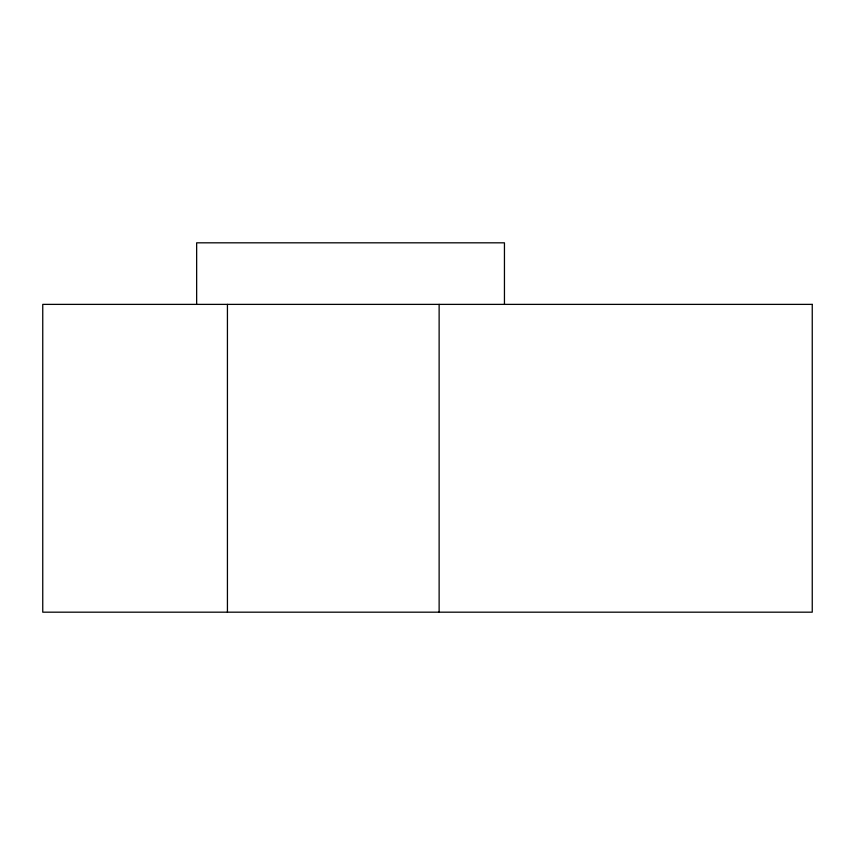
<?xml version="1.0" encoding="UTF-8"?>
<svg xmlns="http://www.w3.org/2000/svg" width="855" height="855" viewBox="0 0 855 855"><rect width="100%" height="100%" fill="white"/><g stroke="black" fill="none" stroke-linecap="round" stroke-linejoin="round"><path stroke-width="1.28" d="M504.45 304.38L504.45 242.82L196.65 242.82L196.65 304.38M439.128 304.38L439.128 612.18M227.43 304.38L227.43 612.18M812.25 304.38L42.75 304.38L42.75 612.18L812.25 612.18L812.25 304.38"/></g></svg>
